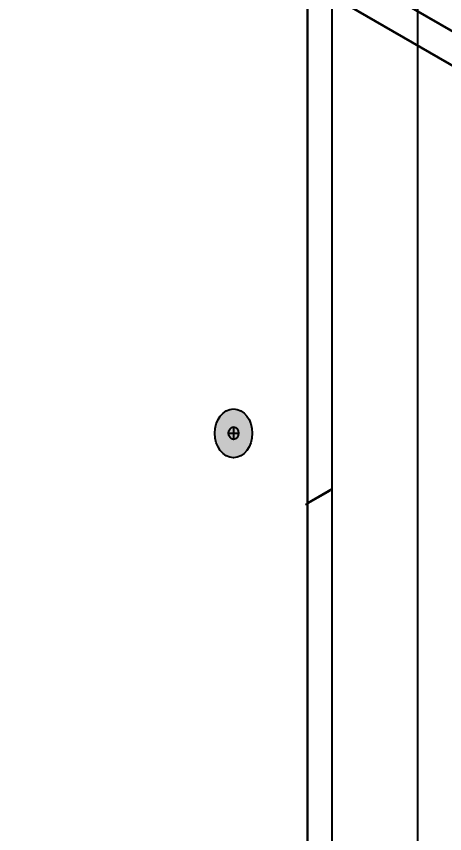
# Model space of a CAD drawing. Header units: inches. Extents: x -20.7 to 76.3, y -55.2 to 19.1.
# Drawn here: x 64.907 to 66.073, y -38.838 to -36.615 of the extents above; entities that cross this region are included whole.
import ezdxf

# ---------------------------------------------------------------- set-up
doc = ezdxf.new("R2010")
doc.units = ezdxf.units.IN
doc.header["$MEASUREMENT"] = 0
for name, color, linetype, lineweight in [('.ATI-TEXT', 7, 'Continuous', 0), ('G-ANNO-TTLB', 7, 'Continuous', 0), ('TYVEK', 7, 'Continuous', 0), ('wall scratch', 7, 'Continuous', 0)]:
    doc.layers.add(name, color=color, linetype=linetype, lineweight=lineweight)

# ---------------------------------------------------------------- blocks, each defined once
blk = doc.blocks.new('Block_320')
at = {"layer": 'TYVEK', "color": 4, "lineweight": 25, "true_color": 0x00ffff}
for points in [[(65.2427, -38.0893)], [(65.2427, -38.5537)]]:
    blk.add_lwpolyline(points, dxfattribs=at)
blk = doc.blocks.new('Block_472')
at = {"layer": '.ATI-TEXT', "color": 1, "lineweight": 35, "true_color": 0xff0000}
for p, q in [((64.5752, -35.7767), (66.313, -36.7821)), ((64.4635, -35.8056), (66.313, -36.8755)), ((66.1567, -36.6917), (66.1567, -35.8468)), ((66.1567, -36.7851), (66.1567, -36.8633))]:
    blk.add_line(p, q, dxfattribs=at)
at = {"layer": '.ATI-TEXT', "insert": (66.3012, -35.9297), "char_height": 0.2, "attachment_point": 7, "rotation": 0.9999}
blk.add_mtext('\\C1;\\c255;\\FArial Narrow|b0|i0|c1;\\H0.156298;\\W1.000002;1" - 2"', dxfattribs=at)

msp = doc.modelspace()

# ---------------------------------------------------------------- hatches: boundary and pattern name
at = {"layer": 'G-ANNO-TTLB', "true_color": 0xff00ff, "transparency": 33554687}
h = msp.add_hatch(color=6, dxfattribs=at)
edge = h.paths.add_edge_path()
edge.add_spline(control_points=[(71.8573, -54.9456), (71.8573, -54.9456), (31.1572, -54.9456), (31.1572, -54.9456), (31.1572, -54.9456), (31.1572, -20.8103), (31.1572, -20.8103), (31.1572, -20.8103), (71.8573, -20.8103), (71.8573, -20.8103), (71.8573, -20.8103), (71.8573, -54.9456), (71.8573, -54.9456)], knot_values=[0, 0, 0, 0, 1, 1, 1, 2, 2, 2, 3, 3, 3, 4, 4, 4, 4], degree=3, periodic=0)
edge = h.paths.add_edge_path()
edge.add_spline(control_points=[(31.2823, -20.9353), (31.2823, -20.9353), (31.2823, -54.8205), (31.2823, -54.8205), (31.2823, -54.8205), (71.7322, -54.8205), (71.7322, -54.8205), (71.7322, -54.8205), (71.7322, -20.9353), (71.7322, -20.9353), (71.7322, -20.9353), (31.2823, -20.9353), (31.2823, -20.9353)], knot_values=[0, 0, 0, 0, 1, 1, 1, 2, 2, 2, 3, 3, 3, 4, 4, 4, 4], degree=3, periodic=0)
edge.add_line((31.2823, -20.9353), (31.2823, -20.9353))
at = {"layer": 'TYVEK', "true_color": 0x003b71, "transparency": 33554687}
h = msp.add_hatch(color=156, dxfattribs=at)
h.dxf.hatch_style = 2
edge = h.paths.add_edge_path()
edge.add_ellipse((65.4986, -37.7489), major_axis=(0, 0.0664), ratio=0.766948, start_angle=0, end_angle=360)

# ---------------------------------------------------------------- linework, layer by layer
at = {"layer": 'G-ANNO-TTLB'}
for points in [[(71.8573, -54.9456), (71.8573, -54.9456), (31.1572, -54.9456), (31.1572, -54.9456), (31.1572, -54.9456), (31.1572, -20.8103), (31.1572, -20.8103), (31.1572, -20.8103), (71.8573, -20.8103), (71.8573, -20.8103), (71.8573, -20.8103), (71.8573, -54.9456), (71.8573, -54.9456)], [(31.2823, -20.9353), (31.2823, -20.9353), (31.2823, -54.8205), (31.2823, -54.8205), (31.2823, -54.8205), (71.7322, -54.8205), (71.7322, -54.8205), (71.7322, -54.8205), (71.7322, -20.9353), (71.7322, -20.9353), (71.7322, -20.9353), (31.2823, -20.9353), (31.2823, -20.9353)]]:
    msp.add_open_spline(points, degree=3, knots=[0, 0, 0, 0, 1, 1, 1, 2, 2, 2, 3, 3, 3, 4, 4, 4, 4], dxfattribs=at)
at = {"layer": 'TYVEK', "color": 33, "lineweight": 25, "true_color": 0xcc9966}
msp.add_line((66.0004, -40.7131), (66.0004, -34.8174), dxfattribs=at)
at = {"layer": 'TYVEK', "color": 2, "lineweight": 25, "true_color": 0xffff00}
for p, q in [((65.767, -40.8481), (65.767, -34.9524)), ((65.767, -37.9003), (65.7002, -37.9389))]:
    msp.add_line(p, q, dxfattribs=at)
at = {"layer": 'TYVEK', "color": 18, "lineweight": 25, "true_color": 0x000000}
msp.add_line((65.7002, -34.9911), (65.7002, -40.8868), dxfattribs=at)
at = {"layer": 'TYVEK', "color": 252, "lineweight": 25, "true_color": 0x848484}
for p, q in [((65.7002, -40.8868), (65.7002, -35.7937)), ((65.4851, -37.7485), (65.5121, -37.7485)), ((65.4986, -37.7314), (65.4986, -37.7657))]:
    msp.add_line(p, q, dxfattribs=at)
at = {"layer": 'TYVEK', "color": 18, "lineweight": 25, "true_color": 0x000000}
msp.add_ellipse((65.4986, -37.7489), major_axis=(0, 0.0664), ratio=0.766948, dxfattribs=at)
at = {"layer": 'TYVEK', "color": 252, "lineweight": 25, "true_color": 0x848484}
msp.add_ellipse((65.4986, -37.7485), major_axis=(0, 0.0171), ratio=0.788846, dxfattribs=at)
at = {"layer": 'wall scratch', "color": 2, "lineweight": 25, "true_color": 0xffff00}
for p, q in [((65.7615, -37.9051), (65.6947, -37.9438)), ((65.767, -37.9001), (65.7002, -37.9388))]:
    msp.add_line(p, q, dxfattribs=at)

# ---------------------------------------------------------------- block references
at = {"layer": '.ATI-TEXT'}
msp.add_blockref('Block_472', (0, 0), dxfattribs=at)
at = {"layer": 'TYVEK'}
msp.add_blockref('Block_320', (0, 0), dxfattribs=at)

doc.saveas('drawing.dxf')
